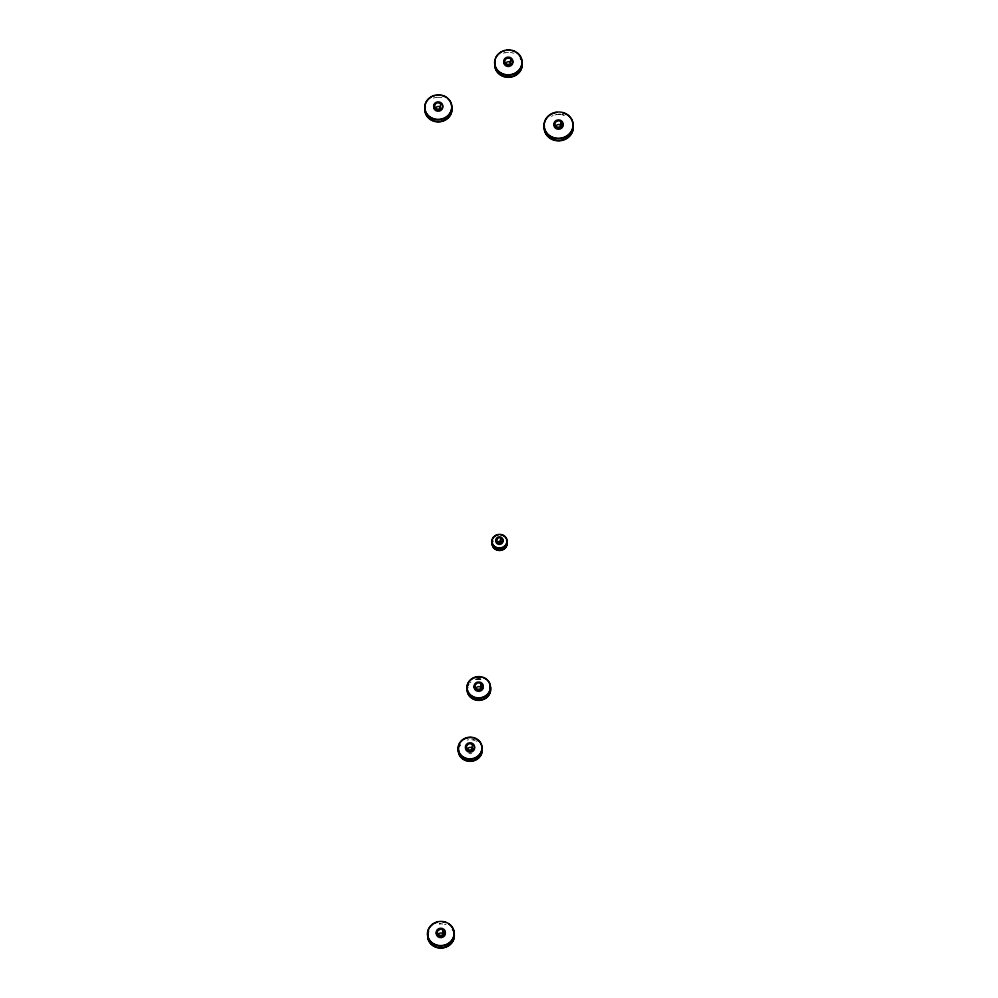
<?xml version="1.0" encoding="UTF-8"?>
<svg xmlns="http://www.w3.org/2000/svg" width="998" height="998" viewBox="0 0 998 998"><rect width="100%" height="100%" fill="white"/><g stroke="black" fill="none" stroke-linecap="round" stroke-linejoin="round"><path stroke-width="0.75" stroke-dasharray="4.99 3.74" d="M469.996 682.931L470.944 681.921M503.354 53.168L505 52.632M433.357 98.091L436.65 97.23M475.909 679.239L481.909 679.389M556.834 114.371L560.514 114.321M439.257 923.799L440.941 923.674A13.323 12.101 -4.1 0 0 439.22 923.686M510.277 52.47L512.036 52.757A13.723 12.463 -4.1 0 1 513.733 53.256M561.537 114.683L560.614 114.533A14.521 13.186 -4.1 0 0 558.718 114.446M441.902 97.692L440.168 97.405A13.523 12.288 -4.1 0 0 434.903 97.792M471.792 739.743L473.314 740.005M473.114 739.768L474.524 740.179M562.273 114.608L563.995 115.107M475.846 740.753L477.081 741.489M439.245 924.011A13.323 12.101 -4.1 0 1 442.713 923.961M444.422 924.248A13.323 12.101 -4.1 0 1 446.081 924.734M504.938 52.857A13.723 12.463 -4.1 0 1 508.481 52.383M475.834 679.476A11.727 10.654 -4.1 0 1 480.4 679.139M475.809 679.139A11.727 10.654 -4.1 0 1 481.884 679.052M471.592 753.415A3.481 3.156 -4.1 0 1 468.935 753.465M467.151 740.092A11.926 10.841 -4.1 0 1 468.673 739.792M473.289 739.668A11.926 10.841 -4.1 0 1 474.774 740.104M551.47 116.317A14.521 13.186 -4.1 0 1 553.166 115.531M554.963 114.957A14.521 13.186 -4.1 0 1 556.822 114.583M562.473 114.845A14.521 13.186 -4.1 0 1 564.269 115.369M558.693 114.121A14.521 13.186 -4.1 0 1 560.589 114.196"/><path stroke-width="1.5" d="M510.764 58.994L510.078 63.872A3.481 3.156 -4.1 0 1 505.412 63.061A3.481 3.156 -4.1 0 1 506.011 58.82A3.481 3.156 -4.1 0 1 510.702 58.932L510.939 61.427M443.249 930.261L442.438 934.976A3.381 3.069 -4.1 0 1 437.985 934.153A3.381 3.069 -4.1 0 1 438.571 930.024A3.381 3.069 -4.1 0 1 443.137 930.136L443.399 933.791A3.381 3.069 -4.1 0 0 437.66 935.637M500.846 538.184L500.035 542.201A2.483 2.258 -4.1 0 1 496.917 539.768A2.483 2.258 -4.1 0 1 500.622 538.059L501.108 541.839M481.148 683.867L480.45 688.745A3.481 3.156 -4.1 0 1 475.784 687.934A3.481 3.156 -4.1 0 1 476.395 683.692A3.481 3.156 -4.1 0 1 481.086 683.805L481.41 687.522A3.481 3.156 -4.1 0 0 475.535 688.957M561.001 121.781L560.24 126.709A3.481 3.156 -4.1 0 1 555.649 125.848A3.481 3.156 -4.1 0 1 556.248 121.606A3.481 3.156 -4.1 0 1 560.938 121.719L561.263 125.424A3.481 3.156 -4.1 0 0 555.387 126.871M497.665 542.326A2.483 2.258 -4.1 0 1 500.584 541.577M506.61 540.941A7.56 6.861 -4.1 0 1 499.661 550.547A7.56 6.861 -4.1 0 1 492.663 541.153M500.46 534.703A7.56 6.861 -4.1 0 1 505.874 545.12A7.56 6.861 -4.1 0 1 493.124 545.307A7.56 6.861 -4.1 0 1 498.489 534.728M506.597 540.617A7.56 6.861 -4.1 0 1 499.636 550.21A7.56 6.861 -4.1 0 1 492.638 540.816M502.555 539.519A3.58 3.256 -4.1 0 1 501.645 543.735A3.58 3.256 -4.1 0 1 496.942 543.523A3.58 3.256 -4.1 0 1 496.617 539.244M444.447 930.922A4.578 4.154 -4.1 0 1 441.44 937.621A4.578 4.154 -4.1 0 1 436.6 931.982M439.07 929.687A4.578 4.154 -4.1 0 1 439.644 929.512M443.611 930.173A4.578 4.154 -4.1 0 1 444.06 930.523M427.805 934.602A13.323 12.101 -4.1 0 0 439.295 948.025A13.323 12.101 -4.1 0 0 454.215 937.384L454.327 935.8A13.323 12.101 -4.1 0 0 453.865 932.668M453.841 932.344A13.323 12.101 -4.1 0 1 441.889 947.726A13.323 12.101 -4.1 0 1 427.78 934.265M428.117 932.718A13.323 12.101 -4.1 0 1 428.666 931.209M452.506 929.437A13.323 12.101 -4.1 0 1 453.279 930.847M448.938 924.111A13.323 12.101 -4.1 0 1 450.697 941.875A13.323 12.101 -4.1 0 1 431.061 942.162A13.323 12.101 -4.1 0 1 432.72 924.348M434.167 923.449A13.323 12.101 -4.1 0 1 437.386 922.189M442.563 921.803A13.323 12.101 -4.1 0 1 445.919 922.576M516.677 52.682A13.723 12.463 -4.1 0 1 520.245 68.762A13.723 12.463 -4.1 0 1 503.142 74.301A13.723 12.463 -4.1 0 1 495.108 59.668M495.682 58.109A13.723 12.463 -4.1 0 1 501.47 51.996M503.079 51.26A13.723 12.463 -4.1 0 1 504.776 50.711M506.535 50.362A13.723 12.463 -4.1 0 1 510.115 50.312M511.874 50.611A13.723 12.463 -4.1 0 1 515.193 51.809M521.729 61.103A13.723 12.463 -4.1 0 1 508.518 76.996A13.723 12.463 -4.1 0 1 495.233 61.489M520.345 58.121A13.723 12.463 -4.1 0 1 521.143 59.568M495.257 61.826A13.723 12.463 -4.1 0 0 505.861 77.12A13.723 12.463 -4.1 0 0 522.116 66.292L522.228 64.658A13.723 12.463 -4.1 0 0 521.754 61.439M512.548 60.716A4.578 4.154 -4.1 0 1 508.044 66.517A4.578 4.154 -4.1 0 1 504.364 60.354M505.1 59.481A4.578 4.154 -4.1 0 1 505.549 59.107M507.146 58.371A4.578 4.154 -4.1 0 1 507.733 58.258M511.562 59.381A4.578 4.154 -4.1 0 1 512.286 60.229M505.499 63.323A3.481 3.156 -4.1 0 1 510.627 62.313M447.815 98.627A13.523 12.288 -4.1 0 1 446.992 116.741A13.523 12.288 -4.1 0 1 427.231 114.67A13.523 12.288 -4.1 0 1 431.498 96.906M433.082 96.182A13.523 12.288 -4.1 0 1 434.754 95.633M436.488 95.297A13.523 12.288 -4.1 0 1 440.018 95.247M441.752 95.534A13.523 12.288 -4.1 0 1 446.48 97.592M442.663 105.988A4.578 4.154 -4.1 0 1 437.374 111.215A4.578 4.154 -4.1 0 1 434.629 104.653M435.016 104.229A4.578 4.154 -4.1 0 1 435.465 103.867M439.432 103.093A4.578 4.154 -4.1 0 1 439.993 103.256M441.478 104.141A4.578 4.154 -4.1 0 1 442.476 105.476M435.215 108.445A3.481 3.156 -4.1 0 1 440.542 107.073M425.373 106.624A13.523 12.288 -4.1 0 0 435.827 121.706A13.523 12.288 -4.1 0 0 451.832 111.015L451.944 109.418A13.523 12.288 -4.1 0 0 451.832 107.809M451.807 107.485A13.523 12.288 -4.1 0 1 437.561 121.556A13.523 12.288 -4.1 0 1 425.348 106.287M467.563 687.135A11.727 10.654 -4.1 0 0 476.632 700.222A11.727 10.654 -4.1 0 0 490.529 690.953L490.617 689.556A11.727 10.654 -4.1 0 0 489.719 685.489M489.694 685.152A11.727 10.654 -4.1 0 1 479.664 700.022A11.727 10.654 -4.1 0 1 467.538 686.799M468.025 685.476A11.727 10.654 -4.1 0 1 468.698 684.216M488.022 680.948A11.727 10.654 -4.1 0 1 484.629 696.716A11.727 10.654 -4.1 0 1 467.912 691.814A11.727 10.654 -4.1 0 1 475.684 677.318M477.181 677.018A11.727 10.654 -4.1 0 1 481.747 677.23M483.207 677.654A11.727 10.654 -4.1 0 1 487.012 679.912M482.67 685.102A4.578 4.154 -4.1 0 1 479.028 691.377A4.578 4.154 -4.1 0 1 474.487 685.713M474.749 685.214A4.578 4.154 -4.1 0 1 475.472 684.354M481.485 683.904A4.578 4.154 -4.1 0 1 481.947 684.254M466.815 750.159A3.481 3.156 -4.1 0 1 472.715 748.25M473.701 745.444A4.578 4.154 -4.1 0 1 473.177 751.057A4.578 4.154 -4.1 0 1 467.002 751.145A4.578 4.154 -4.1 0 1 466.453 745.556M466.839 745.144A4.578 4.154 -4.1 0 1 467.788 744.471A3.481 3.156 -4.1 0 1 472.453 744.595L471.742 749.585A3.481 3.156 -4.1 0 1 467.151 748.725A3.481 3.156 -4.1 0 1 467.75 744.483M472.353 744.396A4.578 4.154 -4.1 0 1 473.301 745.044M458.431 749.273A11.926 10.841 -4.1 0 0 468.723 761.287A11.926 10.841 -4.1 0 0 482.084 751.756L482.184 750.346A11.926 10.841 -4.1 0 0 481.772 747.539M459.23 746.529A11.926 10.841 -4.1 0 1 459.916 745.244M481.747 747.215A11.926 10.841 -4.1 0 1 470.258 761.025A11.926 10.841 -4.1 0 1 458.706 747.552M459.205 746.192A11.926 10.841 -4.1 0 1 459.891 744.92M474.649 738.283A11.926 10.841 -4.1 0 1 477.793 756.559A11.926 10.841 -4.1 0 1 458.469 750.883A11.926 10.841 -4.1 0 1 473.164 737.846M572.727 123.69A14.521 13.186 -4.1 0 1 559.703 140.456A14.521 13.186 -4.1 0 1 544.334 125.798M570.083 117.29A14.521 13.186 -4.1 0 1 565.317 137.088A14.521 13.186 -4.1 0 1 544.771 129.653A14.521 13.186 -4.1 0 1 556.672 112.437M562.323 112.687A14.521 13.186 -4.1 0 1 568.835 116.005M544.359 126.122A14.521 13.186 -4.1 0 0 556.884 140.743A14.521 13.186 -4.1 0 0 573.139 129.154L573.264 127.432A14.521 13.186 -4.1 0 0 572.752 124.026M562.523 123.016A4.578 4.154 -4.1 0 1 558.88 129.291A4.578 4.154 -4.1 0 1 554.339 123.627M556.809 121.344A4.578 4.154 -4.1 0 1 557.383 121.157M561.35 121.818A4.578 4.154 -4.1 0 1 561.799 122.168M440.692 103.755L439.918 108.682A3.481 3.156 -4.1 0 1 435.328 107.821A3.481 3.156 -4.1 0 1 435.926 103.58A3.481 3.156 -4.1 0 1 440.629 103.692L440.692 103.755M495.707 547.191A7.56 6.861 -4.1 0 0 507.021 541.078A7.56 6.861 -4.1 0 0 495.669 535.302A7.56 6.861 -4.1 0 0 495.707 547.191M497.603 542.875A3.58 3.256 -4.1 0 0 502.955 539.98A3.58 3.256 -4.1 0 0 497.59 537.236A3.58 3.256 -4.1 0 0 497.603 542.875M438.471 935.974A4.578 4.154 -4.1 0 0 445.32 932.282A4.578 4.154 -4.1 0 0 438.459 928.776A4.578 4.154 -4.1 0 0 438.471 935.974M434.192 944.083A13.323 12.101 -4.1 0 0 454.152 933.317A13.323 12.101 -4.1 0 0 434.142 923.113A13.323 12.101 -4.1 0 0 434.192 944.083M505.974 64.845A4.578 4.154 -4.1 0 0 512.822 61.14A4.578 4.154 -4.1 0 0 505.961 57.647A4.578 4.154 -4.1 0 0 505.974 64.845M501.507 73.266A13.723 12.463 -4.1 0 0 522.041 62.175A13.723 12.463 -4.1 0 0 501.445 51.671A13.723 12.463 -4.1 0 0 501.507 73.266M431.523 117.864A13.523 12.288 -4.1 0 0 451.77 106.923A13.523 12.288 -4.1 0 0 431.473 96.581A13.523 12.288 -4.1 0 0 431.523 117.864M435.901 109.593A4.578 4.154 -4.1 0 0 442.75 105.9A4.578 4.154 -4.1 0 0 435.876 102.395A4.578 4.154 -4.1 0 0 435.901 109.593M472.877 696.554A11.727 10.654 -4.1 0 0 490.442 687.073A11.727 10.654 -4.1 0 0 472.827 678.091A11.727 10.654 -4.1 0 0 472.877 696.554M476.358 689.718A4.578 4.154 -4.1 0 0 483.207 686.013A4.578 4.154 -4.1 0 0 476.333 682.507A4.578 4.154 -4.1 0 0 476.358 689.718M464.145 757.507A11.926 10.841 -4.1 0 0 482.009 747.864A11.926 10.841 -4.1 0 0 464.095 738.732A11.926 10.841 -4.1 0 0 464.145 757.507M467.725 750.508A4.578 4.154 -4.1 0 0 474.574 746.803A4.578 4.154 -4.1 0 0 467.7 743.31A4.578 4.154 -4.1 0 0 467.725 750.508M551.345 136.689A14.521 13.186 -4.1 0 0 573.077 124.95A14.521 13.186 -4.1 0 0 551.295 113.834A14.521 13.186 -4.1 0 0 551.345 136.689M556.21 127.632A4.578 4.154 -4.1 0 0 563.059 123.927A4.578 4.154 -4.1 0 0 556.198 120.421A4.578 4.154 -4.1 0 0 556.21 127.632"/></g></svg>
